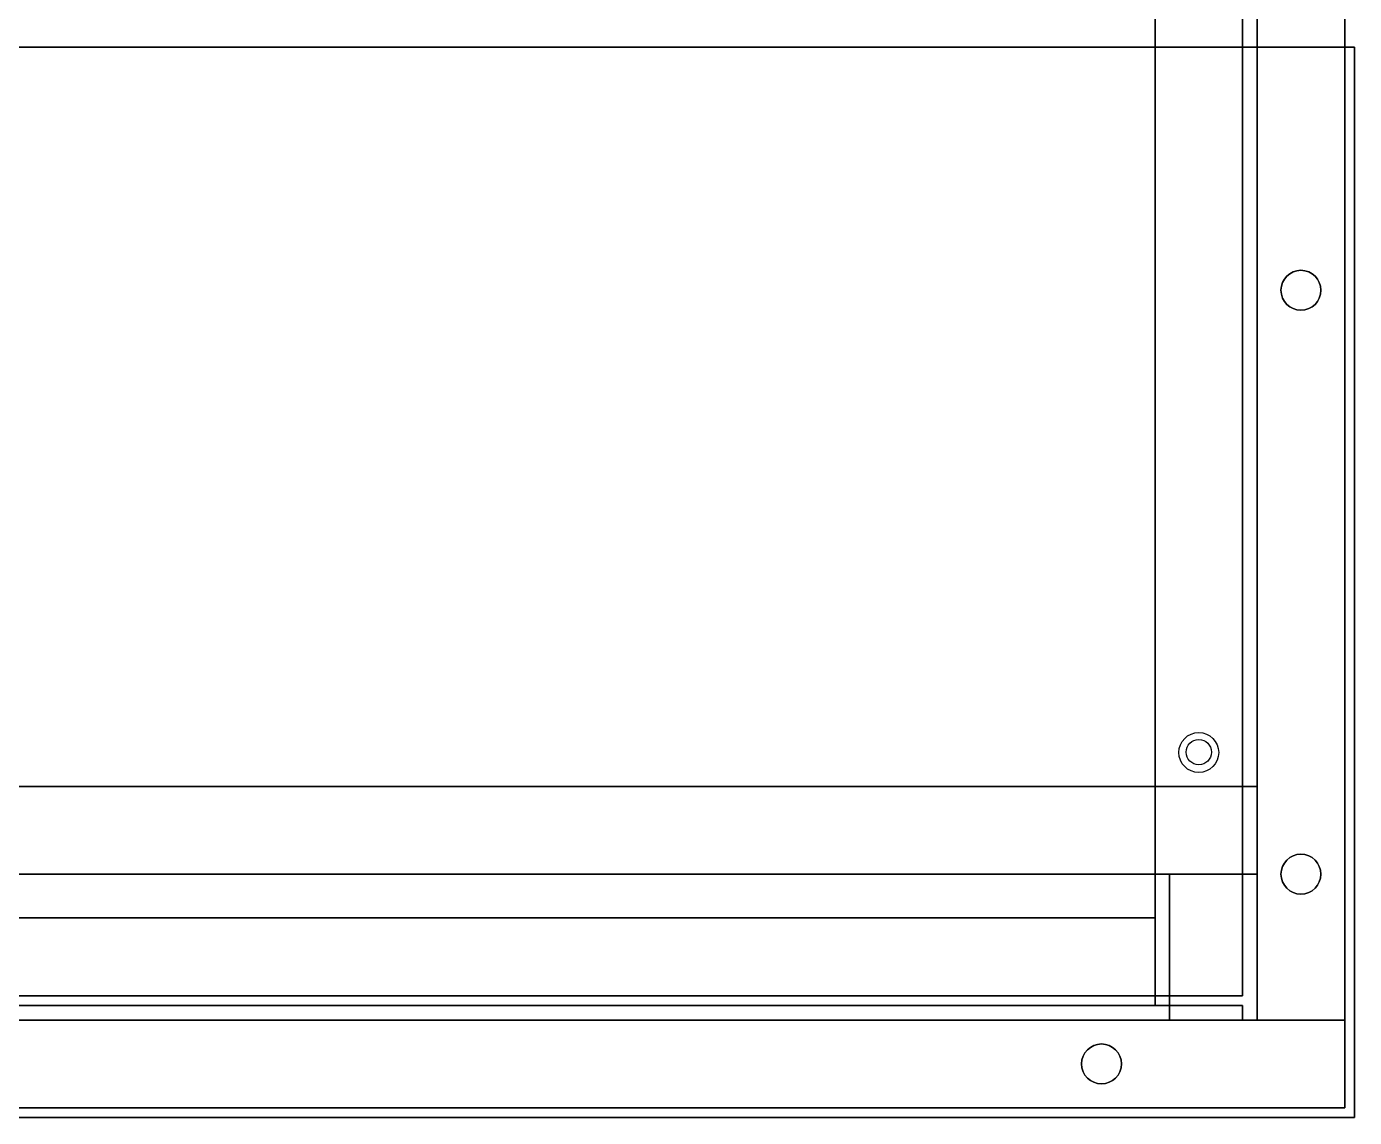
# Model space of a CAD drawing. Extents: x -80 to 2901, y -3352 to 80.
# Drawn here: x 1256 to 1529, y -3320 to -3095.8 of the extents above; entities that cross this region are included whole.
import ezdxf

# ---------------------------------------------------------------- set-up
doc = ezdxf.new("R2010")
doc.units = 0

# ---------------------------------------------------------------- blocks, each defined once
blk = doc.blocks.new('cocina Juan v2.bajo 2p gola 72x18.Suelo1', base_point=(0, 18))
at = {"layer": 'Blanco', "color": 0}
for points in [[(0, 18), (0, 395), (500, 395), (500, 18)], [(0, 18, 18), (0, 395, 18), (500, 395, 18), (500, 18, 18)], [(0, 18, 18), (0, 395, 18), (0, 395), (0, 18)], [(0, 395, 18), (500, 395, 18), (500, 395), (0, 395)]]:
    blk.add_3dface(points, dxfattribs=at)
blk = doc.blocks.new('cocina Juan v2.bajo 2p gola 72x18.Suelo')
at = {"layer": 'Taladro'}
for centre, radius in [((9, 345), 4.1), ((9, 344.92), 2.6)]:
    blk.add_circle(centre, radius, dxfattribs=at)
at = {"layer": 'Blanco'}
blk.add_blockref('cocina Juan v2.bajo 2p gola 72x18.Suelo1', (0, 18), dxfattribs=at)
blk = doc.blocks.new('cocina Juan v2.bajo 2p gola 72x18.Trasera1', base_point=(0, 400, 850))
at = {"layer": 'Blanco', "color": 0}
for points in [[(0, 400, 850), (500, 400, 850), (500, 400), (0, 400)], [(0, 397, 850), (500, 397, 850), (500, 400, 850), (0, 400, 850)], [(500, 397), (0, 397), (0, 400), (500, 400)], [(0, 397), (0, 397, 850), (0, 400, 850), (0, 400)], [(0, 397, 850), (500, 397, 850), (500, 397), (0, 397)]]:
    blk.add_3dface(points, dxfattribs=at)
blk = doc.blocks.new('cocina Juan v2.bajo 2p gola 72x18.Trasera')
at = {"layer": 'Blanco'}
blk.add_blockref('cocina Juan v2.bajo 2p gola 72x18.Trasera1', (0, 400, 850), dxfattribs=at)
blk = doc.blocks.new('cocina Juan v2.bajo 2p gola 72x18.Lateral Izquierdo1', base_point=(0, 36, 778))
at = {"layer": 'Blanco', "color": 0}
for points, invisible_edges in [([(0, 36, 778), (0, 395, 850), (0, 395, 18), (0, 36, 778)], 13), ([(0, 18, 18), (0, 36, 778), (0, 395, 18), (0, 18, 18)], 11), ([(0, 36, 850), (0, 395, 850), (0, 36, 778), (0, 36, 850)], 10), ([(18, 395, 18), (18, 36, 850), (18, 36, 778), (18, 395, 18)], 13), ([(18, 395, 18), (18, 36, 778), (18, 18, 18), (18, 395, 18)], 11), ([(18, 395, 850), (18, 36, 850), (18, 395, 18), (18, 395, 850)], 10), ([(0, 18, 778), (0, 36, 778), (0, 18, 18), (0, 18, 778)], 10), ([(18, 36, 778), (18, 18, 778), (18, 18, 18), (18, 36, 778)], 12)]:
    blk.add_3dface(points, dxfattribs=dict(at, invisible_edges=invisible_edges))
for points in [[(18, 395, 18), (18, 18, 18), (0, 18, 18), (0, 395, 18)], [(18, 395, 850), (18, 395, 18), (0, 395, 18), (0, 395, 850)], [(0, 36, 850), (0, 36, 778), (18, 36, 778), (18, 36, 850)], [(0, 36, 778), (0, 18, 778), (18, 18, 778), (18, 36, 778)]]:
    blk.add_3dface(points, dxfattribs=at)
at = {"layer": 'blanco', "color": 0}
for points in [[(0, 36, 850), (0, 395, 850), (18, 395, 850), (18, 36, 850)], [(18, 18, 18), (0, 18, 18), (0, 18, 778), (18, 18, 778)]]:
    blk.add_3dface(points, dxfattribs=at)
blk = doc.blocks.new('cocina Juan v2.bajo 2p gola 72x18.Lateral Izquierdo')
at = {"layer": 'Taladro', "extrusion": (1, 0, 0)}
for centre, radius in [((388, 800), 4.1), ((388, 800.08), 2.6)]:
    blk.add_circle(centre, radius, dxfattribs=at)
at = {"layer": 'Taladro', "extrusion": (-1, 0, 0)}
for centre, radius in [((-388, 768, -18), 4.1), ((-388, 832, -18), 4.1), ((-343, 177.92, -18), 2.6), ((-343, 209.92, -18), 2.6), ((-343, 241.92, -18), 2.6), ((-343, 273.92, -18), 2.6), ((-343, 305.92, -18), 2.6), ((-343, 337.92, -18), 2.6), ((-343, 369.92, -18), 2.6), ((-343, 401.92, -18), 2.6), ((-343, 433.92, -18), 2.6), ((-343, 465.92, -18), 2.6), ((-343, 497.92, -18), 2.6), ((-343, 529.92, -18), 2.6), ((-343, 561.92, -18), 2.6), ((-343, 593.92, -18), 2.6), ((-343, 625.92, -18), 2.6), ((-343, 657.92, -18), 2.6), ((-343, 689.92, -18), 2.6)]:
    blk.add_circle(centre, radius, dxfattribs=at)
at = {"layer": 'Taladro'}
blk.add_circle((9, 344.92, 18), 2.6, dxfattribs=at)
blk.add_circle((9, 344.92, 18), 2.6, dxfattribs=at)
blk.add_circle((9, 344.92, 18), 2.6, dxfattribs=at)
at = {"layer": 'Blanco'}
blk.add_blockref('cocina Juan v2.bajo 2p gola 72x18.Lateral Izquierdo1', (0, 36, 778), dxfattribs=at)
blk = doc.blocks.new('cocina Juan v2.bajo 2p gola 72x18.CrossBar [1] (1)', base_point=(18, 379, 750))
at = {"layer": 'Blanco', "color": 0}
for points in [[(482, 397, 750), (482, 397, 850), (18, 397, 850), (18, 397, 750)], [(18, 397, 750), (18, 397, 850), (18, 379, 850), (18, 379, 750)], [(18, 379, 750), (18, 397, 750), (482, 397, 750), (482, 379, 750)], [(18, 379, 750), (18, 379, 850), (482, 379, 850), (482, 379, 750)]]:
    blk.add_3dface(points, dxfattribs=at)
at = {"layer": 'blanco', "color": 0}
blk.add_3dface([(18, 379, 850), (18, 397, 850), (482, 397, 850), (482, 379, 850)], dxfattribs=at)
blk = doc.blocks.new('cocina Juan v2.bajo 2p gola 72x18.CrossBar [1]')
at = {"layer": 'Taladro', "extrusion": (1, 0, 0)}
for centre, radius in [((388, 768, 18), 4.1), ((388, 768, 18), 4.1), ((388, 768, 18), 4.1), ((388, 832, 18), 4.1), ((388, 832, 18), 4.1), ((388, 832, 18), 4.1), ((388, 800.08, 18), 2.6), ((388, 800.08, 18), 2.6), ((388, 800.08, 18), 2.6)]:
    blk.add_circle(centre, radius, dxfattribs=at)
at = {"layer": 'Blanco'}
blk.add_blockref('cocina Juan v2.bajo 2p gola 72x18.CrossBar [1] (1)', (18, 379, 750), dxfattribs=at)
blk = doc.blocks.new('cocina Juan v2.bajo 2p gola 72x18')
at = {"layer": 'cocina Juan v2.bajo 2p gola 72x18.CrossBar [1]'}
blk.add_blockref('cocina Juan v2.bajo 2p gola 72x18.CrossBar [1]', (0, 0), dxfattribs=at)
at = {"layer": 'cocina Juan v2.bajo 2p gola 72x18.Lateral Izquierdo'}
blk.add_blockref('cocina Juan v2.bajo 2p gola 72x18.Lateral Izquierdo', (0, 0), dxfattribs=at)
at = {"layer": 'cocina Juan v2.bajo 2p gola 72x18.Suelo'}
blk.add_blockref('cocina Juan v2.bajo 2p gola 72x18.Suelo', (0, 0), dxfattribs=at)
at = {"layer": 'cocina Juan v2.bajo 2p gola 72x18.Trasera'}
blk.add_blockref('cocina Juan v2.bajo 2p gola 72x18.Trasera', (0, 0), dxfattribs=at)
blk = doc.blocks.new('cocina Juan v2.REVESTIMIENTO ISLA.Techo1', base_point=(1529, 200, 1212))
at = {"layer": 'e-Roble Nebraska gris', "color": 0}
for points in [[(1529, 200, 1212), (1529, 420, 1212), (0, 420, 1212), (0, 200, 1212)], [(1529, 200, 1194), (1529, 420, 1194), (0, 420, 1194), (0, 200, 1194)]]:
    blk.add_3dface(points, dxfattribs=at)
at = {"layer": 'e-roble nebraska gris', "color": 0}
for points in [[(1529, 420, 1194), (0, 420, 1194), (0, 420, 1212), (1529, 420, 1212)], [(0, 420, 1194), (0, 200, 1194), (0, 200, 1212), (0, 420, 1212)], [(0, 200, 1194), (1529, 200, 1194), (1529, 200, 1212), (0, 200, 1212)]]:
    blk.add_3dface(points, dxfattribs=at)
blk = doc.blocks.new('cocina Juan v2.REVESTIMIENTO ISLA.Techo')
at = {"layer": 'Taladro'}
for centre in [(52, 409, 1194), (11, 370, 1194), (11, 250, 1194)]:
    blk.add_circle(centre, 4.1, dxfattribs=at)
at = {"layer": 'e-Roble Nebraska gris'}
blk.add_blockref('cocina Juan v2.REVESTIMIENTO ISLA.Techo1', (1529, 200, 1212), dxfattribs=at)
blk = doc.blocks.new('cocina Juan v2.REVESTIMIENTO ISLA.Trasera1', base_point=(2, 418, 1194))
at = {"layer": 'e-Roble Nebraska gris', "color": 0}
for points in [[(2, 418, 1194), (1529, 418, 1194), (1529, 418), (2, 418)], [(1529, 400), (2, 400), (2, 418), (1529, 418)], [(2, 400), (2, 400, 1194), (2, 418, 1194), (2, 418)], [(2, 400, 1194), (1529, 400, 1194), (1529, 400), (2, 400)]]:
    blk.add_3dface(points, dxfattribs=at)
at = {"layer": 'e-roble nebraska gris', "color": 0}
blk.add_3dface([(2, 400, 1194), (1529, 400, 1194), (1529, 418, 1194), (2, 418, 1194)], dxfattribs=at)
blk = doc.blocks.new('cocina Juan v2.REVESTIMIENTO ISLA.Trasera')
at = {"layer": 'Taladro', "extrusion": (0, 0, -1)}
blk.add_circle((-52, 409, -1194), 4.1, dxfattribs=at)
blk.add_circle((-52, 409, -1194), 4.1, dxfattribs=at)
blk.add_circle((-52, 409, -1194), 4.1, dxfattribs=at)
at = {"layer": 'e-Roble Nebraska gris'}
blk.add_blockref('cocina Juan v2.REVESTIMIENTO ISLA.Trasera1', (2, 418, 1194), dxfattribs=at)
blk = doc.blocks.new('cocina Juan v2.REVESTIMIENTO ISLA.Latl Izq1', base_point=(2, 0, 1194))
at = {"layer": 'e-Roble Nebraska gris', "color": 0}
for points in [[(2, 0, 1194), (2, 400, 1194), (2, 400), (2, 0)], [(20, 400, 1194), (20, 400), (2, 400), (2, 400, 1194)], [(20, 0, 1194), (20, 400, 1194), (20, 400), (20, 0)]]:
    blk.add_3dface(points, dxfattribs=at)
at = {"layer": 'e-roble nebraska gris', "color": 0}
for points in [[(20, 0, 1194), (20, 400, 1194), (2, 400, 1194), (2, 0, 1194)], [(20, 400), (20, 0), (2, 0), (2, 400)], [(20, 0), (20, 0, 1194), (2, 0, 1194), (2, 0)]]:
    blk.add_3dface(points, dxfattribs=at)
blk = doc.blocks.new('cocina Juan v2.REVESTIMIENTO ISLA.Latl Izq')
at = {"layer": 'Taladro', "extrusion": (0, 0, -1)}
for centre in [(-11, 370, -1194), (-11, 370, -1194), (-11, 370, -1194), (-11, 250, -1194), (-11, 250, -1194), (-11, 250, -1194)]:
    blk.add_circle(centre, 4.1, dxfattribs=at)
at = {"layer": 'e-Roble Nebraska gris'}
blk.add_blockref('cocina Juan v2.REVESTIMIENTO ISLA.Latl Izq1', (2, 0, 1194), dxfattribs=at)
blk = doc.blocks.new('cocina Juan v2.REVESTIMIENTO ISLA.D fondo [1] (1)', base_point=(343.5, 352, 1044))
at = {"layer": 'e-Roble Nebraska gris', "color": 0}
for points, invisible_edges in [([(20, 370, 944), (343.5, 370, 1094), (343.5, 370, 1044), (20, 370, 944)], 13), ([(20, 370, 944), (343.5, 370, 1044), (1511, 370, 944), (20, 370, 944)], 11), ([(20, 370, 1194), (343.5, 370, 1094), (20, 370, 944), (20, 370, 1194)], 11), ([(20, 370, 1194), (1511, 370, 1194), (343.5, 370, 1094), (20, 370, 1194)], 14), ([(343.5, 352, 1044), (20, 352, 1194), (20, 352, 944), (343.5, 352, 1044)], 13), ([(435.5, 352, 1044), (343.5, 352, 1044), (20, 352, 944), (435.5, 352, 1044)], 14), ([(719.5, 352, 1044), (435.5, 352, 1044), (20, 352, 944), (719.5, 352, 1044)], 15), ([(811.5, 352, 1044), (719.5, 352, 1044), (20, 352, 944), (811.5, 352, 1044)], 14), ([(1095.5, 352, 1044), (811.5, 352, 1044), (20, 352, 944), (1095.5, 352, 1044)], 15), ([(1187.5, 352, 1044), (1095.5, 352, 1044), (20, 352, 944), (1187.5, 352, 1044)], 14), ([(1511, 352, 944), (1187.5, 352, 1044), (20, 352, 944), (1511, 352, 944)], 11), ([(343.5, 352, 1094), (20, 352, 1194), (343.5, 352, 1044), (343.5, 352, 1094)], 11), ([(435.5, 352, 1094), (20, 352, 1194), (343.5, 352, 1094), (435.5, 352, 1094)], 11), ([(719.5, 352, 1044), (20, 352, 1194), (435.5, 352, 1094), (719.5, 352, 1044)], 15), ([(719.5, 352, 1094), (20, 352, 1194), (719.5, 352, 1044), (719.5, 352, 1094)], 11), ([(811.5, 352, 1094), (20, 352, 1194), (719.5, 352, 1094), (811.5, 352, 1094)], 11), ([(1095.5, 352, 1094), (20, 352, 1194), (811.5, 352, 1094), (1095.5, 352, 1094)], 15), ([(1187.5, 352, 1094), (20, 352, 1194), (1095.5, 352, 1094), (1187.5, 352, 1094)], 11), ([(1511, 352, 1194), (20, 352, 1194), (1187.5, 352, 1094), (1511, 352, 1194)], 14)]:
    blk.add_3dface(points, dxfattribs=dict(at, invisible_edges=invisible_edges))
for points in [[(20, 352, 944), (20, 370, 944), (20, 370, 1194), (20, 352, 1194)], [(20, 352, 1194), (20, 370, 1194), (1511, 370, 1194), (1511, 352, 1194)], [(1511, 352, 944), (1511, 370, 944), (20, 370, 944), (20, 352, 944)]]:
    blk.add_3dface(points, dxfattribs=at)
blk = doc.blocks.new('cocina Juan v2.REVESTIMIENTO ISLA.D fondo [1]')
at = {"layer": 'e-Roble Nebraska gris'}
blk.add_blockref('cocina Juan v2.REVESTIMIENTO ISLA.D fondo [1] (1)', (343.5, 352, 1044), dxfattribs=at)
blk = doc.blocks.new('cocina Juan v2.REVESTIMIENTO ISLA.Div V [2]1', base_point=(38, 400, 1194))
at = {"layer": 'Recuperado sobrantes', "color": 0}
for points in [[(20, 400, 1194), (20, 400, 944), (20, 370, 944), (20, 370, 1194)], [(38, 400, 1194), (20, 400, 1194), (20, 400, 944), (38, 400, 944)], [(38, 400, 944), (20, 400, 944), (20, 370, 944), (38, 370, 944)], [(38, 370, 1194), (20, 370, 1194), (20, 400, 1194), (38, 400, 1194)], [(38, 400, 1194), (38, 400, 944), (38, 370, 944), (38, 370, 1194)], [(38, 370, 944), (20, 370, 944), (20, 370, 1194), (38, 370, 1194)]]:
    blk.add_3dface(points, dxfattribs=at)
blk = doc.blocks.new('cocina Juan v2.REVESTIMIENTO ISLA.Div V [2]')
at = {"layer": 'Recuperado sobrantes'}
blk.add_blockref('cocina Juan v2.REVESTIMIENTO ISLA.Div V [2]1', (38, 400, 1194), dxfattribs=at)
blk = doc.blocks.new('cocina Juan v2.REVESTIMIENTO ISLA')
at = {"layer": 'cocina Juan v2.REVESTIMIENTO ISLA.D fondo [1]'}
blk.add_blockref('cocina Juan v2.REVESTIMIENTO ISLA.D fondo [1]', (0, 0), dxfattribs=at)
at = {"layer": 'cocina Juan v2.REVESTIMIENTO ISLA.Div V [2]'}
blk.add_blockref('cocina Juan v2.REVESTIMIENTO ISLA.Div V [2]', (0, 0), dxfattribs=at)
at = {"layer": 'cocina Juan v2.REVESTIMIENTO ISLA.Latl Izq'}
blk.add_blockref('cocina Juan v2.REVESTIMIENTO ISLA.Latl Izq', (0, 0), dxfattribs=at)
at = {"layer": 'cocina Juan v2.REVESTIMIENTO ISLA.Techo'}
blk.add_blockref('cocina Juan v2.REVESTIMIENTO ISLA.Techo', (0, 0), dxfattribs=at)
at = {"layer": 'cocina Juan v2.REVESTIMIENTO ISLA.Trasera'}
blk.add_blockref('cocina Juan v2.REVESTIMIENTO ISLA.Trasera', (0, 0), dxfattribs=at)

msp = doc.modelspace()

# ---------------------------------------------------------------- block references
at = {"rotation": 180}
for name, p in [('cocina Juan v2.REVESTIMIENTO ISLA', (1529, -2900, 6)), ('cocina Juan v2.bajo 2p gola 72x18', (1506, -2900, 100))]:
    msp.add_blockref(name, p, dxfattribs=at)

doc.saveas('drawing.dxf')
